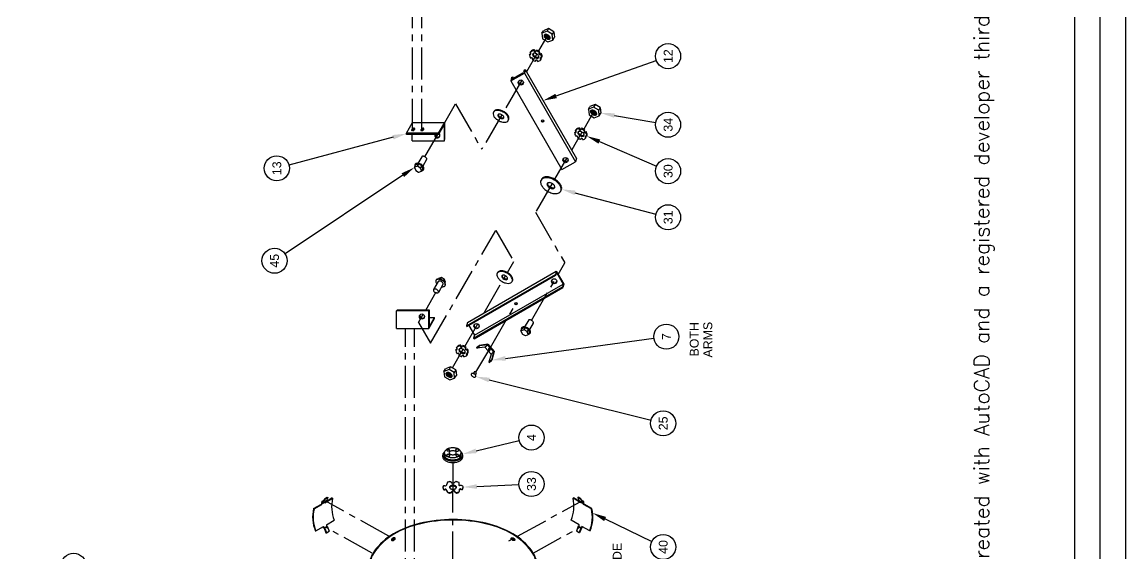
# Model space of a CAD drawing. Header units: millimetres. Extents: x 43 to 3711, y 1330 to 4598.
# Drawn here: x 3666.15 to 3709.24, y 1604.54 to 1625.31 of the extents above; entities that cross this region are included whole.
import ezdxf
from ezdxf.enums import TextEntityAlignment as Align

# ---------------------------------------------------------------- set-up
doc = ezdxf.new("R2010")
doc.units = ezdxf.units.MM
doc.linetypes.add('CENTER', pattern=[2, 1.25, -0.25, 0.25, -0.25])
for name, color, linetype in [('102', 3, 'Continuous'), ('103', 7, 'Continuous'), ('BORDER', 7, 'Continuous'), ('TEXT', 7, 'Continuous')]:
    doc.layers.add(name, color=color, linetype=linetype)
doc.styles.add('ROMANS', font='romans', dxfattribs={"width": 0.75, "height": 8})
doc.styles.get("Standard").update_dxf_attribs({"font": 'arial.ttf'})

# ---------------------------------------------------------------- blocks, each defined once
blk = doc.blocks.new('BLURB')
at = {"layer": 'BORDER', "style": 'ROMANS'}
blk.add_text('Drawing created with AutoCAD and a registered developer third party application', height=0.32377, dxfattribs=at).set_placement((11.232, 1.799))
blk = doc.blocks.new('A$C3A585D41')
at = {"color": 4}
blk.add_line((4.504, 4.175), (92.393, 4.175), dxfattribs=at)
at = {"color": 1}
blk.add_line((3.466, 3.175), (93.393, 3.175), dxfattribs=at)
blk.add_lwpolyline([(2.466, 63.4), (2.466, 2.175), (94.303, 2.175), (94.303, 63.4)], close=True)
at = {"layer": '102'}
for p, q in [((41.137, 33.816), (41.14, 33.794)), ((41.14, 33.794), (41.315, 33.491)), ((42.009, 33.883), (41.997, 33.862)), ((41.997, 33.862), (42.174, 33.556)), ((42.009, 33.883), (42.186, 33.577)), ((41.241, 33.47), (41.064, 33.402)), ((41.064, 33.402), (41.064, 33.38)), ((41.064, 33.38), (41.126, 33.272)), ((41.255, 33.453), (41.072, 33.381)), ((41.318, 33.345), (41.134, 33.273)), ((41.241, 33.47), (41.259, 33.501)), ((41.255, 33.453), (41.274, 33.485)), ((41.255, 33.453), (41.318, 33.345)), ((41.318, 33.345), (41.337, 33.377)), ((41.377, 33.383), (41.556, 33.074)), ((42.186, 33.577), (42.174, 33.556)), ((42.226, 33.503), (42.251, 33.546)), ((42.226, 33.503), (42.292, 33.393)), ((42.385, 33.433), (42.226, 33.503)), ((42.236, 33.448), (42.413, 33.142)), ((42.257, 33.513), (42.286, 33.562)), ((42.394, 33.453), (42.257, 33.513)), ((42.286, 33.562), (42.334, 33.479)), ((42.292, 33.393), (42.425, 33.163)), ((42.448, 33.325), (42.292, 33.393)), ((42.394, 33.453), (42.385, 33.433)), ((42.385, 33.433), (42.448, 33.325)), ((42.394, 33.453), (42.456, 33.345)), ((42.456, 33.345), (42.448, 33.325)), ((42.413, 33.142), (42.425, 33.163)), ((49.043, 30.639), (49.043, 29.379)), ((49.043, 30.639), (49.727, 30.639)), ((49.727, 29.379), (49.727, 30.639)), ((49.727, 30.639), (49.764, 30.617)), ((49.764, 29.357), (49.764, 30.617)), ((56.621, 29), (56.621, 30.26)), ((56.621, 30.26), (56.665, 30.26)), ((56.665, 29), (56.665, 30.26)), ((56.665, 30.26), (57.089, 30.015)), ((55.211, 29.886), (55.153, 29.783)), ((55.153, 29.775), (55.187, 29.674)), ((55.33, 29.948), (55.214, 29.89)), ((55.306, 29.71), (55.375, 29.817)), ((55.338, 29.948), (55.424, 29.9)), ((55.376, 29.825), (55.343, 29.942)), ((55.377, 29.821), (55.466, 29.771)), ((55.397, 29.662), (55.461, 29.764)), ((55.464, 29.778), (55.433, 29.889)), ((55.748, 29.66), (55.493, 29.807)), ((56.367, 30.037), (56.367, 28.777)), ((56.367, 30.037), (56.621, 30.037)), ((57.089, 30.015), (57.089, 28.755)), ((49.043, 29.379), (49.43, 29.156)), ((49.043, 29.379), (49.727, 29.379)), ((49.124, 29.357), (49.473, 29.156)), ((49.124, 29.357), (49.764, 29.357)), ((49.473, 29.357), (49.473, 29.156)), ((49.727, 29.379), (49.764, 29.357)), ((55.192, 29.667), (55.275, 29.62)), ((55.199, 29.668), (55.302, 29.706)), ((55.29, 29.619), (55.388, 29.655)), ((55.305, 29.707), (55.393, 29.657)), ((55.638, 29.469), (55.388, 29.613)), ((49.43, 29.156), (49.473, 29.156)), ((50.765, 28.831), (50.453, 29.011)), ((50.875, 29.022), (50.564, 29.202)), ((50.957, 28.769), (51.029, 28.883)), ((50.962, 28.921), (51.029, 28.883)), ((50.976, 29.018), (50.994, 29.008)), ((51.029, 28.883), (50.994, 29.008)), ((56.621, 29), (56.665, 29)), ((56.621, 29), (57.008, 28.777)), ((56.665, 29), (57.089, 28.755)), ((44.035, 28.839), (44.102, 28.839)), ((44.102, 28.779), (44.192, 28.779)), ((47.152, 28.767), (47.035, 28.566)), ((47.035, 28.566), (47.104, 28.375)), ((47.368, 28.795), (47.152, 28.767)), ((47.329, 28.394), (47.447, 28.593)), ((47.447, 28.593), (47.368, 28.795)), ((47.368, 28.795), (47.469, 28.735)), ((47.43, 28.334), (47.549, 28.533)), ((47.549, 28.533), (47.447, 28.593)), ((47.549, 28.536), (47.469, 28.735)), ((50.817, 28.745), (50.846, 28.729)), ((50.846, 28.729), (50.951, 28.767)), ((50.894, 28.805), (50.957, 28.769)), ((56.367, 28.777), (57.008, 28.777)), ((56.367, 28.777), (56.448, 28.755)), ((56.448, 28.755), (57.089, 28.755)), ((44.035, 28.059), (44.102, 28.059)), ((44.102, 28.12), (44.192, 28.12)), ((47.104, 28.375), (47.329, 28.394)), ((47.104, 28.375), (47.214, 28.309)), ((47.43, 28.334), (47.214, 28.309)), ((47.43, 28.334), (47.329, 28.394)), ((48.209, 28.328), (48.241, 28.313)), ((48.283, 28.302), (48.315, 28.288)), ((48.35, 28.074), (48.381, 28.06)), ((48.36, 28.152), (48.392, 28.137)), ((47.304, 27.54), (47.239, 27.578)), ((47.352, 27.606), (47.281, 27.648)), ((48.005, 27.892), (48.037, 27.878)), ((48.075, 27.859), (48.107, 27.845)), ((48.223, 27.894), (48.255, 27.88)), ((48.279, 27.945), (48.311, 27.93)), ((48.671, 27.634), (48.643, 27.618)), ((48.643, 27.618), (50.645, 24.151)), ((48.671, 27.634), (50.673, 24.167)), ((48.778, 27.605), (48.671, 27.634)), ((49.161, 27.827), (48.778, 27.605)), ((48.778, 27.605), (50.779, 24.138)), ((49.151, 27.911), (49.122, 27.894)), ((49.122, 27.894), (51.124, 24.428)), ((49.151, 27.911), (51.152, 24.444)), ((49.283, 27.875), (49.151, 27.911)), ((49.283, 27.875), (51.284, 24.408)), ((48.319, 27.191), (48.046, 26.955)), ((48.295, 27.527), (48.278, 27.513)), ((48.278, 27.513), (48.367, 27.411)), ((48.319, 27.191), (48.278, 27.513)), ((48.295, 27.527), (48.383, 27.425)), ((48.319, 27.191), (48.407, 27.089)), ((48.383, 27.425), (48.367, 27.411)), ((48.407, 27.089), (48.367, 27.411)), ((48.426, 27.08), (48.383, 27.425)), ((47.733, 27.042), (47.717, 27.028)), ((47.717, 27.028), (47.805, 26.926)), ((47.733, 27.042), (47.822, 26.94)), ((48.046, 26.955), (47.733, 27.042)), ((47.822, 26.94), (47.805, 26.926)), ((48.14, 26.833), (47.805, 26.926)), ((48.134, 26.853), (47.822, 26.94)), ((48.046, 26.955), (48.134, 26.853)), ((48.407, 27.089), (48.134, 26.853)), ((48.426, 27.08), (48.14, 26.833)), ((58.713, 26.188), (55.246, 24.186)), ((58.713, 26.188), (59.02, 25.655)), ((58.845, 26.152), (58.713, 26.188)), ((58.87, 26.108), (58.738, 26.144)), ((58.787, 26.13), (59.044, 25.686)), ((58.87, 26.108), (58.818, 26.078)), ((58.845, 26.152), (58.87, 26.108)), ((48.766, 25.615), (48.8, 25.513)), ((48.824, 25.726), (48.767, 25.622)), ((48.805, 25.507), (48.888, 25.46)), ((48.812, 25.508), (48.915, 25.546)), ((48.944, 25.787), (48.828, 25.729)), ((48.903, 25.459), (49.001, 25.494)), ((48.918, 25.547), (49.007, 25.496)), ((48.92, 25.549), (48.988, 25.657)), ((48.952, 25.788), (49.037, 25.739)), ((48.989, 25.664), (48.956, 25.782)), ((48.99, 25.66), (49.079, 25.61)), ((49.251, 25.308), (49.001, 25.453)), ((49.01, 25.502), (49.075, 25.603)), ((49.077, 25.618), (49.046, 25.728)), ((49.361, 25.499), (49.107, 25.646)), ((59.02, 25.655), (55.553, 23.654)), ((59.152, 25.62), (55.686, 23.618)), ((59.152, 25.62), (59.02, 25.655)), ((59.127, 25.664), (59.044, 25.686)), ((59.127, 25.664), (59.152, 25.62)), ((59.743, 25.451), (59.775, 25.437)), ((59.818, 25.425), (59.849, 25.411)), ((59.539, 25.016), (59.571, 25.001)), ((59.757, 25.018), (59.789, 25.003)), ((59.813, 25.068), (59.845, 25.054)), ((59.884, 25.197), (59.916, 25.183)), ((59.894, 25.275), (59.926, 25.261)), ((59.609, 24.983), (59.641, 24.968)), ((60.356, 24.941), (60.239, 24.74)), ((60.239, 24.74), (60.307, 24.549)), ((60.307, 24.549), (60.533, 24.568)), ((60.572, 24.969), (60.356, 24.941)), ((60.533, 24.568), (60.651, 24.767)), ((60.634, 24.508), (60.533, 24.568)), ((60.572, 24.969), (60.673, 24.909)), ((60.651, 24.767), (60.572, 24.969)), ((60.634, 24.508), (60.753, 24.707)), ((60.753, 24.707), (60.651, 24.767)), ((60.753, 24.709), (60.673, 24.909)), ((50.673, 24.167), (50.645, 24.151)), ((50.777, 24.115), (50.645, 24.151)), ((50.779, 24.138), (50.673, 24.167)), ((51.284, 24.408), (50.777, 24.115)), ((51.231, 24.399), (50.779, 24.138)), ((51.152, 24.444), (51.124, 24.428)), ((51.231, 24.399), (51.124, 24.428)), ((51.284, 24.408), (51.152, 24.444)), ((55.246, 24.186), (55.553, 23.654)), ((60.307, 24.549), (60.417, 24.483)), ((60.634, 24.507), (60.417, 24.483)), ((41.377, 23.515), (41.556, 23.824)), ((42.236, 23.45), (42.413, 23.756)), ((42.292, 23.505), (42.425, 23.736)), ((42.413, 23.756), (42.425, 23.736)), ((41.064, 23.518), (41.126, 23.626)), ((41.064, 23.497), (41.064, 23.518)), ((41.241, 23.428), (41.064, 23.497)), ((41.255, 23.446), (41.072, 23.517)), ((41.318, 23.554), (41.134, 23.625)), ((41.14, 23.104), (41.315, 23.407)), ((41.241, 23.428), (41.259, 23.397)), ((41.255, 23.446), (41.318, 23.554)), ((41.255, 23.446), (41.274, 23.413)), ((41.318, 23.554), (41.337, 23.521)), ((41.997, 23.036), (42.174, 23.342)), ((42.009, 23.016), (42.186, 23.322)), ((42.186, 23.322), (42.174, 23.342)), ((42.226, 23.396), (42.292, 23.505)), ((42.385, 23.466), (42.226, 23.396)), ((42.226, 23.396), (42.251, 23.353)), ((42.394, 23.446), (42.257, 23.386)), ((42.257, 23.386), (42.286, 23.336)), ((42.286, 23.336), (42.334, 23.419)), ((42.448, 23.574), (42.292, 23.505)), ((42.385, 23.466), (42.448, 23.574)), ((42.394, 23.446), (42.385, 23.466)), ((42.394, 23.446), (42.456, 23.554)), ((42.456, 23.554), (42.448, 23.574)), ((55.686, 23.618), (55.553, 23.654)), ((56.69, 23.688), (56.722, 23.674)), ((56.76, 23.305), (56.792, 23.291)), ((56.765, 23.663), (56.796, 23.648)), ((56.831, 23.435), (56.863, 23.42)), ((56.841, 23.512), (56.873, 23.498)), ((41.137, 23.083), (41.14, 23.104)), ((42.009, 23.016), (41.997, 23.036)), ((56.486, 23.253), (56.518, 23.239)), ((56.556, 23.22), (56.588, 23.206)), ((56.704, 23.255), (56.736, 23.241)), ((57.393, 23.127), (57.276, 22.927)), ((57.276, 22.927), (57.345, 22.735)), ((57.609, 23.155), (57.393, 23.127)), ((57.57, 22.754), (57.688, 22.953)), ((57.609, 23.155), (57.71, 23.095)), ((57.688, 22.953), (57.609, 23.155)), ((57.671, 22.694), (57.79, 22.893)), ((57.79, 22.893), (57.688, 22.953)), ((57.79, 22.896), (57.71, 23.095)), ((57.345, 22.735), (57.57, 22.754)), ((57.345, 22.735), (57.455, 22.67)), ((57.671, 22.694), (57.455, 22.67)), ((57.671, 22.694), (57.57, 22.754))]:
    blk.add_line(p, q, dxfattribs=at)
for points in [[(37.784, 28.433, 0.058752), (37.94, 27.112, 0.072341), (38.341, 26.106, 0.106617), (39.021, 25.356, 0.156851), (39.684, 25.142, 0.156851), (40.348, 25.356, 0.106617), (41.028, 26.106, 0.072341), (41.429, 27.112, 0.058752), (41.584, 28.433, 0.058752), (41.429, 29.755, 0.072341), (41.028, 30.76, 0.106617), (40.348, 31.511, 0.156851), (39.684, 31.724, 0.156851), (39.021, 31.511, 0.106617), (38.341, 30.76, 0.072341), (37.94, 29.755, 0.058752)], [(37.806, 28.433, 0.058752), (37.961, 27.117, 0.072341), (38.359, 26.117, 0.106617), (39.033, 25.373, 0.156851), (39.684, 25.164, 0.156851), (40.335, 25.373, 0.106617), (41.009, 26.117, 0.072341), (41.408, 27.117, 0.058752), (41.563, 28.433, 0.058752), (41.408, 29.75, 0.072341), (41.009, 30.75, 0.106617), (40.335, 31.493, 0.156851), (39.684, 31.703, 0.156851), (39.033, 31.493, 0.106617), (38.359, 30.75, 0.072341), (37.961, 29.75, 0.058752)], [(40.777, 30.745, 0.058752), (40.797, 30.719, 0.072341), (40.817, 30.703, 0.106617), (40.84, 30.695, 0.156851), (40.857, 30.699, 0.156851), (40.868, 30.711, 0.106617), (40.873, 30.735, 0.072341), (40.869, 30.761, 0.058752), (40.857, 30.791, 0.058752), (40.838, 30.816, 0.072341), (40.817, 30.833, 0.106617), (40.794, 30.84, 0.156851), (40.777, 30.836, 0.156851), (40.766, 30.824, 0.106617), (40.761, 30.8, 0.072341), (40.765, 30.774, 0.058752)], [(56.781, 29.974, 0.058752), (56.797, 29.953, 0.072341), (56.814, 29.94, 0.106617), (56.834, 29.933, 0.156851), (56.847, 29.936, 0.156851), (56.857, 29.947, 0.106617), (56.861, 29.967, 0.072341), (56.858, 29.988, 0.058752), (56.847, 30.013, 0.058752), (56.831, 30.034, 0.072341), (56.814, 30.048, 0.106617), (56.795, 30.054, 0.156851), (56.781, 30.051, 0.156851), (56.772, 30.04, 0.106617), (56.768, 30.021, 0.072341), (56.771, 29.999, 0.058752)], [(56.781, 29.614, 0.058752), (56.797, 29.593, 0.072341), (56.814, 29.58, 0.106617), (56.834, 29.573, 0.156851), (56.847, 29.576, 0.156851), (56.857, 29.587, 0.106617), (56.861, 29.607, 0.072341), (56.858, 29.628, 0.058752), (56.847, 29.653, 0.058752), (56.831, 29.674, 0.072341), (56.814, 29.688, 0.106617), (56.795, 29.694, 0.156851), (56.781, 29.691, 0.156851), (56.772, 29.68, 0.106617), (56.768, 29.661, 0.072341), (56.771, 29.639, 0.058752)], [(50.564, 29.075, 0.058752), (50.581, 29.116, 0.072341), (50.586, 29.152, 0.106617), (50.579, 29.185, 0.156851), (50.564, 29.202, 0.156851), (50.541, 29.207, 0.106617), (50.508, 29.197, 0.072341), (50.48, 29.174, 0.058752), (50.453, 29.139, 0.058752), (50.436, 29.098, 0.072341), (50.431, 29.062, 0.106617), (50.438, 29.029, 0.156851), (50.453, 29.011, 0.156851), (50.476, 29.006, 0.106617), (50.508, 29.017, 0.072341), (50.537, 29.039, 0.058752)], [(42.923, 28.441, 0.058752), (42.917, 28.496, 0.072341), (42.9, 28.538, 0.106617), (42.871, 28.569, 0.156851), (42.844, 28.578, 0.156851), (42.816, 28.569, 0.106617), (42.788, 28.538, 0.072341), (42.771, 28.496, 0.058752), (42.764, 28.441, 0.058752), (42.771, 28.386, 0.072341), (42.788, 28.344, 0.106617), (42.816, 28.312, 0.156851), (42.844, 28.303, 0.156851), (42.871, 28.312, 0.106617), (42.9, 28.344, 0.072341), (42.917, 28.386, 0.058752)], [(44.382, 28.449, 0.058752), (44.367, 28.581, 0.072341), (44.327, 28.682, 0.106617), (44.259, 28.757, 0.156851), (44.192, 28.779, 0.156851), (44.126, 28.757, 0.106617), (44.058, 28.682, 0.072341), (44.018, 28.581, 0.058752), (44.002, 28.449, 0.058752), (44.018, 28.317, 0.072341), (44.058, 28.216, 0.106617), (44.126, 28.141, 0.156851), (44.192, 28.12, 0.156851), (44.259, 28.141, 0.106617), (44.327, 28.216, 0.072341), (44.367, 28.317, 0.058752)], [(44.129, 28.624, 0.058752), (44.126, 28.651, 0.072341), (44.118, 28.671, 0.106617), (44.104, 28.685, 0.156851), (44.091, 28.69, 0.156851), (44.078, 28.685, 0.106617), (44.064, 28.671, 0.072341), (44.056, 28.651, 0.058752), (44.053, 28.624, 0.058752), (44.056, 28.598, 0.072341), (44.064, 28.578, 0.106617), (44.078, 28.563, 0.156851), (44.091, 28.559, 0.156851), (44.104, 28.563, 0.106617), (44.118, 28.578, 0.072341), (44.126, 28.598, 0.058752)], [(44.272, 28.449, 0.058752), (44.265, 28.504, 0.072341), (44.248, 28.546, 0.106617), (44.22, 28.578, 0.156851), (44.192, 28.587, 0.156851), (44.164, 28.578, 0.106617), (44.136, 28.546, 0.072341), (44.119, 28.504, 0.058752), (44.113, 28.449, 0.058752), (44.119, 28.394, 0.072341), (44.136, 28.352, 0.106617), (44.164, 28.321, 0.156851), (44.192, 28.312, 0.156851), (44.22, 28.321, 0.106617), (44.248, 28.352, 0.072341), (44.265, 28.394, 0.058752)], [(44.324, 28.624, 0.058752), (44.322, 28.646, 0.072341), (44.315, 28.662, 0.106617), (44.304, 28.675, 0.156851), (44.293, 28.678, 0.156851), (44.282, 28.675, 0.106617), (44.271, 28.662, 0.072341), (44.265, 28.646, 0.058752), (44.262, 28.624, 0.058752), (44.265, 28.603, 0.072341), (44.271, 28.586, 0.106617), (44.282, 28.574, 0.156851), (44.293, 28.571, 0.156851), (44.304, 28.574, 0.106617), (44.315, 28.586, 0.072341), (44.322, 28.603, 0.058752)], [(47.164, 28.631, 0.058752), (47.142, 28.581, 0.072341), (47.135, 28.537, 0.106617), (47.144, 28.497, 0.156851), (47.163, 28.475, 0.156851), (47.19, 28.469, 0.106617), (47.23, 28.482, 0.072341), (47.265, 28.509, 0.058752), (47.298, 28.552, 0.058752), (47.32, 28.602, 0.072341), (47.327, 28.646, 0.106617), (47.319, 28.686, 0.156851), (47.3, 28.708, 0.156851), (47.272, 28.714, 0.106617), (47.232, 28.702, 0.072341), (47.197, 28.675, 0.058752)], [(44.122, 28.274, 0.058752), (44.119, 28.296, 0.072341), (44.113, 28.312, 0.106617), (44.102, 28.324, 0.156851), (44.091, 28.328, 0.156851), (44.08, 28.324, 0.106617), (44.069, 28.312, 0.072341), (44.062, 28.296, 0.058752), (44.06, 28.274, 0.058752), (44.062, 28.252, 0.072341), (44.069, 28.236, 0.106617), (44.08, 28.224, 0.156851), (44.091, 28.22, 0.156851), (44.102, 28.224, 0.106617), (44.113, 28.236, 0.072341), (44.119, 28.252, 0.058752)], [(44.331, 28.274, 0.058752), (44.328, 28.3, 0.072341), (44.32, 28.32, 0.106617), (44.306, 28.335, 0.156851), (44.293, 28.339, 0.156851), (44.28, 28.335, 0.106617), (44.267, 28.32, 0.072341), (44.259, 28.3, 0.058752), (44.256, 28.274, 0.058752), (44.259, 28.248, 0.072341), (44.267, 28.228, 0.106617), (44.28, 28.213, 0.156851), (44.293, 28.209, 0.156851), (44.306, 28.213, 0.106617), (44.32, 28.228, 0.072341), (44.328, 28.248, 0.058752)], [(48.096, 28.125, 0.058752), (48.074, 28.075, 0.072341), (48.067, 28.031, 0.106617), (48.075, 27.99, 0.156851), (48.094, 27.969, 0.156851), (48.122, 27.963, 0.106617), (48.162, 27.975, 0.072341), (48.197, 28.002, 0.058752), (48.23, 28.046, 0.058752), (48.252, 28.095, 0.072341), (48.259, 28.139, 0.106617), (48.25, 28.18, 0.156851), (48.231, 28.201, 0.156851), (48.204, 28.208, 0.106617), (48.164, 28.195, 0.072341), (48.129, 28.168, 0.058752)], [(47.266, 27.611, 0.058752), (47.283, 27.649, 0.072341), (47.287, 27.682, 0.106617), (47.281, 27.713, 0.156851), (47.266, 27.729, 0.156851), (47.245, 27.733, 0.106617), (47.215, 27.724, 0.072341), (47.189, 27.703, 0.058752), (47.164, 27.67, 0.058752), (47.148, 27.632, 0.072341), (47.143, 27.599, 0.106617), (47.15, 27.568, 0.156851), (47.164, 27.552, 0.156851), (47.186, 27.548, 0.106617), (47.215, 27.557, 0.072341), (47.242, 27.578, 0.058752)], [(48.259, 27.05, 0.142069), (48.25, 27.056, 0.107165), (48.237, 27.057, 0.078831), (48.223, 27.053, 0.066245), (48.208, 27.043, 0.066245), (48.197, 27.03, 0.078831), (48.19, 27.017, 0.107165), (48.189, 27.003, 0.142069), (48.194, 26.994, 0.142069), (48.203, 26.988, 0.107165), (48.216, 26.987, 0.078831), (48.23, 26.991, 0.066245), (48.245, 27.001, 0.066245), (48.257, 27.014, 0.078831), (48.263, 27.027, 0.107165), (48.264, 27.041, 0.142069)], [(50.872, 26.517, 0.058752), (50.82, 26.394, 0.072341), (50.806, 26.286, 0.106617), (50.828, 26.187, 0.156851), (50.876, 26.135, 0.156851), (50.944, 26.121, 0.106617), (51.041, 26.153, 0.072341), (51.126, 26.222, 0.058752), (51.204, 26.33, 0.058752), (51.256, 26.453, 0.072341), (51.27, 26.561, 0.106617), (51.248, 26.66, 0.156851), (51.2, 26.712, 0.156851), (51.132, 26.726, 0.106617), (51.035, 26.693, 0.072341), (50.95, 26.625, 0.058752)], [(57.162, 26.666, 0.058752), (57.11, 26.542, 0.072341), (57.096, 26.434, 0.106617), (57.118, 26.335, 0.156851), (57.166, 26.284, 0.156851), (57.235, 26.27, 0.106617), (57.331, 26.302, 0.072341), (57.416, 26.37, 0.058752), (57.495, 26.478, 0.058752), (57.546, 26.602, 0.072341), (57.56, 26.709, 0.106617), (57.538, 26.809, 0.156851), (57.49, 26.86, 0.156851), (57.422, 26.874, 0.106617), (57.325, 26.842, 0.072341), (57.241, 26.774, 0.058752)], [(50.975, 26.459, 0.058752), (50.955, 26.412, 0.072341), (50.95, 26.371, 0.106617), (50.958, 26.333, 0.156851), (50.976, 26.314, 0.156851), (51.002, 26.309, 0.106617), (51.039, 26.321, 0.072341), (51.071, 26.347, 0.058752), (51.101, 26.388, 0.058752), (51.121, 26.435, 0.072341), (51.126, 26.476, 0.106617), (51.118, 26.513, 0.156851), (51.1, 26.533, 0.156851), (51.074, 26.538, 0.106617), (51.037, 26.526, 0.072341), (51.005, 26.5, 0.058752)], [(57.265, 26.608, 0.058752), (57.245, 26.561, 0.072341), (57.24, 26.52, 0.106617), (57.248, 26.482, 0.156851), (57.267, 26.462, 0.156851), (57.293, 26.457, 0.106617), (57.329, 26.469, 0.072341), (57.361, 26.495, 0.058752), (57.391, 26.536, 0.058752), (57.411, 26.583, 0.072341), (57.416, 26.624, 0.106617), (57.408, 26.662, 0.156851), (57.39, 26.681, 0.156851), (57.364, 26.687, 0.106617), (57.327, 26.675, 0.072341), (57.295, 26.649, 0.058752)], [(40.777, 26.122, -0.058752), (40.797, 26.148, -0.072341), (40.817, 26.164, -0.106617), (40.84, 26.171, -0.156851), (40.857, 26.168, -0.156851), (40.868, 26.155, -0.106617), (40.873, 26.132, -0.072341), (40.869, 26.106, -0.058752), (40.857, 26.076, -0.058752), (40.838, 26.05, -0.072341), (40.817, 26.034, -0.106617), (40.794, 26.027, -0.156851), (40.777, 26.03, -0.156851), (40.766, 26.043, -0.106617), (40.761, 26.067, -0.072341), (40.765, 26.093, -0.058752)], [(54.401, 24.746, 0.058752), (54.33, 24.583, 0.072341), (54.309, 24.439, 0.106617), (54.338, 24.307, 0.156851), (54.401, 24.237, 0.156851), (54.492, 24.218, 0.106617), (54.621, 24.259, 0.072341), (54.735, 24.349, 0.058752), (54.842, 24.492, 0.058752), (54.912, 24.656, 0.072341), (54.933, 24.799, 0.106617), (54.904, 24.932, 0.156851), (54.842, 25.001, 0.156851), (54.75, 25.021, 0.106617), (54.621, 24.979, 0.072341), (54.507, 24.889, 0.058752)], [(59.63, 25.248, 0.058752), (59.608, 25.198, 0.072341), (59.601, 25.154, 0.106617), (59.61, 25.114, 0.156851), (59.629, 25.092, 0.156851), (59.656, 25.086, 0.106617), (59.696, 25.098, 0.072341), (59.731, 25.126, 0.058752), (59.764, 25.169, 0.058752), (59.786, 25.219, 0.072341), (59.793, 25.263, 0.106617), (59.785, 25.303, 0.156851), (59.766, 25.325, 0.156851), (59.738, 25.331, 0.106617), (59.698, 25.319, 0.072341), (59.663, 25.291, 0.058752)], [(54.537, 24.668, 0.058752), (54.511, 24.605, 0.072341), (54.503, 24.551, 0.106617), (54.513, 24.5, 0.156851), (54.537, 24.474, 0.156851), (54.572, 24.467, 0.106617), (54.621, 24.482, 0.072341), (54.664, 24.516, 0.058752), (54.705, 24.571, 0.058752), (54.732, 24.633, 0.072341), (54.74, 24.688, 0.106617), (54.729, 24.738, 0.156851), (54.705, 24.764, 0.156851), (54.67, 24.772, 0.106617), (54.621, 24.756, 0.072341), (54.578, 24.722, 0.058752)], [(60.368, 24.805, 0.058752), (60.346, 24.755, 0.072341), (60.339, 24.711, 0.106617), (60.347, 24.671, 0.156851), (60.366, 24.649, 0.156851), (60.394, 24.643, 0.106617), (60.434, 24.655, 0.072341), (60.469, 24.682, 0.058752), (60.502, 24.726, 0.058752), (60.524, 24.776, 0.072341), (60.531, 24.82, 0.106617), (60.522, 24.86, 0.156851), (60.503, 24.882, 0.156851), (60.476, 24.888, 0.106617), (60.436, 24.876, 0.072341), (60.401, 24.848, 0.058752)], [(56.577, 23.485, 0.058752), (56.555, 23.436, 0.072341), (56.548, 23.392, 0.106617), (56.557, 23.351, 0.156851), (56.576, 23.33, 0.156851), (56.603, 23.323, 0.106617), (56.643, 23.336, 0.072341), (56.678, 23.363, 0.058752), (56.711, 23.406, 0.058752), (56.733, 23.456, 0.072341), (56.74, 23.5, 0.106617), (56.732, 23.541, 0.156851), (56.713, 23.562, 0.156851), (56.685, 23.568, 0.106617), (56.645, 23.556, 0.072341), (56.61, 23.529, 0.058752)], [(57.405, 22.992, 0.058752), (57.383, 22.942, 0.072341), (57.376, 22.898, 0.106617), (57.385, 22.857, 0.156851), (57.403, 22.836, 0.156851), (57.431, 22.83, 0.106617), (57.471, 22.842, 0.072341), (57.506, 22.869, 0.058752), (57.539, 22.912, 0.058752), (57.561, 22.962, 0.072341), (57.568, 23.006, 0.106617), (57.56, 23.047, 0.156851), (57.541, 23.068, 0.156851), (57.513, 23.074, 0.106617), (57.473, 23.062, 0.072341), (57.438, 23.035, 0.058752)]]:
    blk.add_lwpolyline(points, format="xyb", close=True, dxfattribs=at)
for points in [[(40.783, 30.839, 0.005316), (40.783, 30.838, 0.072341), (40.786, 30.812, 0.058752), (40.799, 30.782, 0.058752)], [(40.799, 30.782, 0.058752), (40.818, 30.756, 0.072341), (40.839, 30.74, 0.106617), (40.862, 30.733, 0.10425), (40.873, 30.734, 0.156851)], [(55.206, 29.656, 0.071203), (55.217, 29.618, 0.156851), (55.245, 29.587, 0.156851), (55.286, 29.579, 0.106617), (55.343, 29.597, 0.072341), (55.394, 29.638, 0.058752), (55.44, 29.702, 0.058752), (55.471, 29.775, 0.072341), (55.48, 29.839, 0.106617), (55.467, 29.898, 0.156851), (55.439, 29.928, 0.156851), (55.398, 29.936, 0.043629), (55.373, 29.932, 0.072341)], [(55.262, 29.58, 0.147882), (55.301, 29.573, 0.106617), (55.358, 29.592, 0.072341), (55.408, 29.632, 0.058752), (55.455, 29.696, 0.058752), (55.486, 29.769, 0.072341), (55.495, 29.833, 0.106617), (55.481, 29.892, 0.156851), (55.453, 29.922, 0.066854), (55.436, 29.929, 0.043629)], [(56.811, 29.942, 0.062211), (56.814, 29.947, 0.106617), (56.818, 29.967, 0.072341), (56.815, 29.988, 0.058752), (56.804, 30.013, 0.058752), (56.788, 30.034, 0.057958), (56.775, 30.045, 0.106617)], [(55.638, 29.469, 0.156851), (55.66, 29.464, 0.106617), (55.693, 29.474, 0.072341), (55.721, 29.497, 0.058752), (55.748, 29.533, 0.058752)], [(55.748, 29.533, 0.058752), (55.766, 29.574, 0.072341), (55.771, 29.609, 0.106617), (55.764, 29.643, 0.156851), (55.748, 29.66, 0.156851)], [(56.811, 29.582, 0.062211), (56.814, 29.587, 0.106617), (56.818, 29.607, 0.072341), (56.815, 29.628, 0.058752), (56.804, 29.653, 0.058752), (56.788, 29.674, 0.057958), (56.775, 29.685, 0.106617)], [(50.678, 28.882, 0.041159), (50.675, 28.843, 0.106617), (50.688, 28.781, 0.156851), (50.718, 28.749, 0.156851), (50.76, 28.74, 0.106617), (50.82, 28.759, 0.072341), (50.873, 28.801, 0.058752), (50.923, 28.868, 0.058752)], [(50.678, 28.882, 0.041159), (50.675, 28.843, 0.106617), (50.688, 28.781, 0.156851), (50.718, 28.749, 0.156851), (50.76, 28.74, 0.106617), (50.82, 28.759, 0.072341), (50.873, 28.801, 0.058752), (50.923, 28.868, 0.058752)], [(50.678, 28.882, 0.041159), (50.675, 28.843, 0.106617), (50.688, 28.781, 0.156851), (50.718, 28.749, 0.156851), (50.76, 28.74, 0.106617), (50.82, 28.759, 0.072341), (50.873, 28.801, 0.058752), (50.923, 28.868, 0.058752)], [(50.765, 28.831, 0.156851), (50.788, 28.826, 0.106617), (50.82, 28.837, 0.072341), (50.849, 28.859, 0.058752), (50.875, 28.895, 0.058752)], [(50.923, 28.868, 0.058752), (50.956, 28.944, 0.072341), (50.965, 29.011, 0.106617), (50.952, 29.072, 0.156851), (50.923, 29.105, 0.156851), (50.88, 29.114, 0.106617), (50.82, 29.094, 0.041159), (50.789, 29.072, 0.058752)], [(50.875, 28.895, 0.058752), (50.893, 28.936, 0.072341), (50.898, 28.972, 0.106617), (50.891, 29.005, 0.156851), (50.875, 29.022, 0.156851)], [(50.935, 28.861, 0.058752), (50.967, 28.937, 0.072341), (50.977, 29.004, 0.106617), (50.964, 29.066, 0.156851), (50.935, 29.098, 0.023814), (50.929, 29.101, 0.106617)], [(42.633, 28.64, 0.023793), (42.621, 28.599, 0.013901), (42.613, 28.562, 0.058752)], [(42.65, 28.64, 0.023793), (42.638, 28.599, 0.013901), (42.63, 28.562, 0.058752)], [(42.844, 28.834, 0.026886), (42.83, 28.835, 0.145397), (42.755, 28.813, 0.106617)], [(42.862, 28.834, 0.026886), (42.847, 28.835, 0.145397), (42.773, 28.813, 0.106617)], [(42.889, 28.441, 0.058752), (42.883, 28.496, 0.072341), (42.866, 28.538, 0.106617), (42.837, 28.569, 0.064129), (42.827, 28.575, 0.156851)], [(42.827, 28.306, 0.064129), (42.837, 28.312, 0.106617), (42.866, 28.344, 0.072341), (42.883, 28.386, 0.058752), (42.889, 28.441, 0.058752)], [(43.062, 28.569, 0.01132), (43.056, 28.599, 0.033747), (43.038, 28.657, 0.106617)], [(44.035, 28.839, 0.156851), (43.956, 28.814, 0.106617), (43.876, 28.725, 0.072341), (43.828, 28.606, 0.058752), (43.81, 28.449, 0.058752), (43.828, 28.293, 0.072341), (43.876, 28.173, 0.106617), (43.956, 28.084, 0.156851), (44.035, 28.059, 0.156851)], [(44.226, 28.773, 0.053906), (44.181, 28.814, 0.156851), (44.102, 28.839, 0.156851), (44.023, 28.814, 0.106617), (43.943, 28.725, 0.072341), (43.895, 28.606, 0.058752), (43.877, 28.449, 0.058752), (43.895, 28.293, 0.072341), (43.943, 28.173, 0.106617), (44.023, 28.084, 0.156851), (44.102, 28.059, 0.156851), (44.181, 28.084, 0.053906), (44.226, 28.125, 0.072341)], [(44.102, 28.779, 0.156851), (44.036, 28.757, 0.106617), (43.968, 28.682, 0.072341), (43.928, 28.581, 0.058752), (43.912, 28.449, 0.058752), (43.928, 28.317, 0.072341), (43.968, 28.216, 0.106617), (44.036, 28.141, 0.156851), (44.102, 28.12, 0.156851)], [(47.188, 28.623, 0.058752), (47.166, 28.573, 0.072341), (47.159, 28.529, 0.106617), (47.168, 28.489, 0.138975), (47.184, 28.469, 0.156851)], [(47.21, 28.609, 0.058752), (47.188, 28.559, 0.072341), (47.181, 28.515, 0.106617), (47.189, 28.475, 0.031443), (47.192, 28.469, 0.156851)], [(47.302, 28.706, 0.034944), (47.296, 28.706, 0.106617), (47.256, 28.694, 0.072341), (47.221, 28.666, 0.058752), (47.188, 28.623, 0.058752)], [(47.234, 28.601, 0.058752), (47.212, 28.551, 0.072341), (47.205, 28.507, 0.087771), (47.211, 28.473, 0.156851)], [(47.316, 28.692, 0.102272), (47.278, 28.679, 0.072341), (47.243, 28.652, 0.058752), (47.21, 28.609, 0.058752)], [(47.256, 28.588, 0.058752), (47.234, 28.538, 0.072341), (47.227, 28.494, 0.035251), (47.228, 28.48, 0.156851)], [(47.321, 28.68, 0.053376), (47.302, 28.671, 0.072341), (47.267, 28.644, 0.058752), (47.234, 28.601, 0.058752)], [(47.278, 28.574, 0.058752), (47.256, 28.524, 0.048478), (47.25, 28.495, 0.106617)], [(47.326, 28.66, 0.00561), (47.324, 28.659, 0.072341), (47.289, 28.631, 0.058752), (47.256, 28.588, 0.058752)], [(47.326, 28.631, 0.033527), (47.311, 28.617, 0.058752), (47.278, 28.574, 0.058752)], [(47.302, 28.566, 0.038059), (47.286, 28.534, 0.072341)], [(47.314, 28.584, 0.023227), (47.302, 28.566, 0.058752)], [(50.724, 28.746, 0.023814), (50.729, 28.742, 0.156851), (50.772, 28.733, 0.106617), (50.832, 28.753, 0.072341), (50.885, 28.794, 0.058752), (50.935, 28.861, 0.058752)], [(42.617, 28.299, 0.006248), (42.621, 28.283, 0.039069), (42.643, 28.216, 0.106617)], [(42.634, 28.299, 0.006248), (42.638, 28.283, 0.039069), (42.66, 28.216, 0.106617)], [(42.758, 28.067, 0.138987), (42.83, 28.047, 0.015792), (42.838, 28.047, 0.106617)], [(42.775, 28.067, 0.138987), (42.847, 28.047, 0.061053), (42.88, 28.051, 0.106617)], [(43.035, 28.217, 0.038273), (43.056, 28.283, 0.012949), (43.063, 28.317, 0.058752)], [(47.942, 28.021, 0.08466), (47.959, 27.952, 0.118539), (48.005, 27.892, 0.156851)], [(48.005, 28.218, 0.083296), (47.953, 28.115, 0.016383), (47.949, 28.098, 0.106617)], [(48.209, 28.328, 0.043791), (48.181, 28.328, 0.106617), (48.096, 28.301, 0.044174), (48.057, 28.274, 0.034278)], [(48.128, 28.11, 0.058752), (48.106, 28.06, 0.072341), (48.099, 28.017, 0.106617), (48.107, 27.976, 0.087286), (48.116, 27.963, 0.156851)], [(48.241, 28.193, 0.032429), (48.235, 28.193, 0.106617), (48.196, 28.181, 0.072341), (48.161, 28.154, 0.058752), (48.128, 28.11, 0.058752)], [(48.279, 27.945, 0.044971), (48.315, 27.995, 0.058752), (48.348, 28.069, 0.004823), (48.35, 28.074, 0.106617)], [(48.36, 28.152, 0.098931), (48.342, 28.233, 0.14461), (48.283, 28.302, 0.156851)], [(48.311, 27.93, 0.044971), (48.347, 27.981, 0.058752), (48.38, 28.055, 0.004823), (48.381, 28.06, 0.106617)], [(48.392, 28.137, 0.098931), (48.374, 28.218, 0.14461), (48.315, 28.288, 0.156851)], [(47.349, 27.562, 0.058752), (47.355, 27.577, 0.072341), (47.357, 27.59, 0.106617), (47.354, 27.603, 0.156851), (47.349, 27.609, 0.010605), (47.348, 27.61, 0.106617)], [(48.075, 27.859, 0.070853), (48.12, 27.857, 0.106617), (48.205, 27.883, 0.01954), (48.223, 27.894, 0.058752)], [(48.107, 27.845, 0.070853), (48.152, 27.842, 0.106617), (48.237, 27.869, 0.01954), (48.255, 27.88, 0.058752)], [(47.304, 27.541, 0.079609), (47.307, 27.538, 0.156851), (47.316, 27.536, 0.106617), (47.328, 27.54, 0.072341), (47.339, 27.548, 0.058752), (47.349, 27.562, 0.058752)], [(48.259, 27.05, 0.01735), (48.257, 27.05, 0.078831), (48.243, 27.046, 0.066245), (48.228, 27.036, 0.066245), (48.217, 27.023, 0.078831), (48.211, 27.01, 0.107165), (48.21, 26.996, 0.141656), (48.214, 26.987, 0.142069)], [(57.179, 26.277, 0.032551), (57.192, 26.269, 0.156851), (57.26, 26.255, 0.106617), (57.357, 26.287, 0.072341), (57.442, 26.356, 0.058752), (57.52, 26.464, 0.058752), (57.572, 26.587, 0.072341), (57.586, 26.695, 0.106617), (57.564, 26.794, 0.156851), (57.516, 26.846, 0.032551), (57.503, 26.852, 0.106617)], [(50.889, 26.129, 0.032551), (50.902, 26.121, 0.156851), (50.97, 26.107, 0.106617), (51.067, 26.139, 0.072341), (51.151, 26.207, 0.058752), (51.23, 26.315, 0.058752), (51.282, 26.439, 0.072341), (51.296, 26.546, 0.106617), (51.274, 26.646, 0.156851), (51.226, 26.697, 0.032551), (51.213, 26.703, 0.106617)], [(51.001, 26.444, 0.058752), (50.981, 26.398, 0.072341), (50.976, 26.357, 0.106617), (50.984, 26.319, 0.068549), (50.991, 26.309, 0.156851)], [(51.111, 26.523, 0.068549), (51.099, 26.524, 0.106617), (51.063, 26.511, 0.072341), (51.031, 26.486, 0.058752), (51.001, 26.444, 0.058752)], [(57.291, 26.593, 0.058752), (57.271, 26.546, 0.072341), (57.266, 26.505, 0.106617), (57.274, 26.467, 0.068549), (57.281, 26.457, 0.156851)], [(57.401, 26.672, 0.068549), (57.39, 26.672, 0.106617), (57.353, 26.66, 0.072341), (57.321, 26.634, 0.058752), (57.291, 26.593, 0.058752)], [(40.783, 26.028, -0.005316), (40.783, 26.029, -0.072341), (40.786, 26.055, -0.058752), (40.799, 26.085, -0.058752)], [(40.799, 26.085, -0.058752), (40.818, 26.11, -0.072341), (40.839, 26.126, -0.106617), (40.862, 26.134, -0.10425), (40.873, 26.133, -0.156851)], [(48.819, 25.496, 0.071203), (48.831, 25.457, 0.156851), (48.859, 25.426, 0.156851), (48.899, 25.418, 0.106617), (48.957, 25.437, 0.072341), (49.007, 25.477, 0.058752), (49.054, 25.541, 0.058752), (49.084, 25.614, 0.072341), (49.093, 25.678, 0.106617), (49.08, 25.737, 0.156851), (49.052, 25.768, 0.156851), (49.011, 25.776, 0.043629), (48.987, 25.771, 0.072341)], [(48.875, 25.42, 0.147882), (48.914, 25.412, 0.106617), (48.971, 25.431, 0.072341), (49.022, 25.472, 0.058752), (49.068, 25.536, 0.058752), (49.099, 25.609, 0.072341), (49.108, 25.673, 0.106617), (49.095, 25.731, 0.156851), (49.067, 25.762, 0.066854), (49.05, 25.769, 0.043629)], [(49.361, 25.372, 0.058752), (49.379, 25.413, 0.072341), (49.384, 25.449, 0.106617), (49.377, 25.482, 0.156851), (49.361, 25.499, 0.156851)], [(59.743, 25.451, 0.043791), (59.715, 25.451, 0.106617), (59.63, 25.424, 0.044174), (59.591, 25.398, 0.034278)], [(59.894, 25.275, 0.098931), (59.876, 25.356, 0.14461), (59.818, 25.425, 0.156851)], [(49.251, 25.308, 0.156851), (49.274, 25.304, 0.106617), (49.306, 25.314, 0.072341), (49.335, 25.336, 0.058752), (49.361, 25.372, 0.058752)], [(54.418, 24.229, 0.032551), (54.435, 24.218, 0.156851), (54.526, 24.198, 0.106617), (54.655, 24.239, 0.072341), (54.769, 24.329, 0.058752), (54.876, 24.472, 0.058752), (54.946, 24.636, 0.072341), (54.967, 24.779, 0.106617), (54.939, 24.912, 0.156851), (54.876, 24.981, 0.032551), (54.858, 24.99, 0.106617)], [(59.476, 25.144, 0.08466), (59.494, 25.075, 0.118539), (59.539, 25.016, 0.156851)], [(59.539, 25.341, 0.083296), (59.487, 25.239, 0.016383), (59.483, 25.222, 0.106617)], [(59.609, 24.983, 0.070853), (59.654, 24.98, 0.106617), (59.74, 25.007, 0.01954), (59.757, 25.018, 0.058752)], [(59.662, 25.234, 0.058752), (59.64, 25.184, 0.072341), (59.633, 25.14, 0.106617), (59.641, 25.099, 0.087286), (59.65, 25.086, 0.156851)], [(59.641, 24.968, 0.070853), (59.686, 24.966, 0.106617), (59.771, 24.992, 0.01954), (59.789, 25.003, 0.058752)], [(59.776, 25.317, 0.032429), (59.77, 25.317, 0.106617), (59.73, 25.304, 0.072341), (59.695, 25.277, 0.058752), (59.662, 25.234, 0.058752)], [(59.813, 25.068, 0.044971), (59.85, 25.118, 0.058752), (59.882, 25.193, 0.004823), (59.884, 25.197, 0.106617)], [(59.845, 25.054, 0.044971), (59.881, 25.104, 0.058752), (59.914, 25.178, 0.004823), (59.916, 25.183, 0.106617)], [(59.926, 25.261, 0.098931), (59.908, 25.342, 0.14461), (59.849, 25.411, 0.156851)], [(54.572, 24.648, 0.058752), (54.545, 24.585, 0.072341), (54.537, 24.531, 0.106617), (54.548, 24.481, 0.068549), (54.556, 24.467, 0.156851)], [(54.72, 24.751, 0.068549), (54.704, 24.752, 0.106617), (54.655, 24.736, 0.072341), (54.612, 24.702, 0.058752), (54.572, 24.648, 0.058752)], [(60.392, 24.797, 0.058752), (60.37, 24.747, 0.072341), (60.363, 24.703, 0.106617), (60.372, 24.662, 0.138975), (60.388, 24.643, 0.156851)], [(60.414, 24.783, 0.058752), (60.392, 24.733, 0.072341), (60.385, 24.689, 0.106617), (60.393, 24.648, 0.031443), (60.396, 24.643, 0.156851)], [(60.506, 24.88, 0.034944), (60.5, 24.88, 0.106617), (60.46, 24.867, 0.072341), (60.425, 24.84, 0.058752), (60.392, 24.797, 0.058752)], [(60.438, 24.775, 0.058752), (60.416, 24.725, 0.072341), (60.409, 24.681, 0.087771), (60.415, 24.647, 0.156851)], [(60.52, 24.865, 0.102272), (60.482, 24.853, 0.072341), (60.447, 24.826, 0.058752), (60.414, 24.783, 0.058752)], [(60.46, 24.762, 0.058752), (60.438, 24.712, 0.072341), (60.431, 24.668, 0.035251), (60.432, 24.654, 0.156851)], [(60.525, 24.853, 0.053376), (60.506, 24.845, 0.072341), (60.471, 24.818, 0.058752), (60.438, 24.775, 0.058752)], [(60.482, 24.748, 0.058752), (60.46, 24.698, 0.048478), (60.454, 24.669, 0.106617)], [(60.53, 24.833, 0.00561), (60.528, 24.832, 0.072341), (60.493, 24.805, 0.058752), (60.46, 24.762, 0.058752)], [(60.53, 24.805, 0.033527), (60.515, 24.791, 0.058752), (60.482, 24.748, 0.058752)], [(60.506, 24.74, 0.038059), (60.49, 24.708, 0.072341)], [(60.518, 24.758, 0.023227), (60.506, 24.74, 0.058752)], [(56.423, 23.381, 0.08466), (56.441, 23.312, 0.118539), (56.486, 23.253, 0.156851)], [(56.486, 23.578, 0.083296), (56.434, 23.476, 0.016383), (56.43, 23.459, 0.106617)], [(56.69, 23.688, 0.043791), (56.662, 23.688, 0.106617), (56.577, 23.662, 0.044174), (56.538, 23.635, 0.034278)], [(56.609, 23.471, 0.058752), (56.587, 23.421, 0.072341), (56.58, 23.377, 0.106617), (56.588, 23.337, 0.087286), (56.597, 23.323, 0.156851)], [(56.723, 23.554, 0.032429), (56.717, 23.554, 0.106617), (56.677, 23.542, 0.072341), (56.642, 23.514, 0.058752), (56.609, 23.471, 0.058752)], [(56.76, 23.305, 0.044971), (56.797, 23.356, 0.058752), (56.829, 23.43, 0.004823), (56.831, 23.435, 0.106617)], [(56.841, 23.512, 0.098931), (56.823, 23.593, 0.14461), (56.765, 23.663, 0.156851)], [(56.792, 23.291, 0.044971), (56.828, 23.341, 0.058752), (56.861, 23.416, 0.004823), (56.863, 23.42, 0.106617)], [(56.873, 23.498, 0.098931), (56.855, 23.579, 0.14461), (56.796, 23.648, 0.156851)], [(56.556, 23.22, 0.070853), (56.601, 23.218, 0.106617), (56.687, 23.244, 0.01954), (56.704, 23.255, 0.058752)], [(56.588, 23.206, 0.070853), (56.633, 23.203, 0.106617), (56.718, 23.23, 0.01954), (56.736, 23.241, 0.058752)], [(57.429, 22.983, 0.058752), (57.407, 22.934, 0.072341), (57.4, 22.89, 0.106617), (57.409, 22.849, 0.138975), (57.425, 22.83, 0.156851)], [(57.451, 22.969, 0.058752), (57.429, 22.919, 0.072341), (57.422, 22.876, 0.106617), (57.43, 22.835, 0.031443), (57.433, 22.83, 0.156851)], [(57.543, 23.066, 0.034944), (57.537, 23.066, 0.106617), (57.497, 23.054, 0.072341), (57.462, 23.027, 0.058752), (57.429, 22.983, 0.058752)], [(57.475, 22.961, 0.058752), (57.453, 22.911, 0.072341), (57.446, 22.867, 0.087771), (57.452, 22.834, 0.156851)], [(57.557, 23.052, 0.102272), (57.519, 23.04, 0.072341), (57.484, 23.013, 0.058752), (57.451, 22.969, 0.058752)], [(57.497, 22.948, 0.058752), (57.475, 22.899, 0.072341), (57.468, 22.855, 0.035251), (57.469, 22.841, 0.156851)], [(57.562, 23.04, 0.053376), (57.543, 23.032, 0.072341), (57.508, 23.005, 0.058752), (57.475, 22.961, 0.058752)], [(57.519, 22.934, 0.058752), (57.497, 22.884, 0.048478), (57.491, 22.855, 0.106617)], [(57.567, 23.02, 0.00561), (57.565, 23.019, 0.072341), (57.53, 22.992, 0.058752), (57.497, 22.948, 0.058752)], [(57.567, 22.992, 0.033527), (57.552, 22.978, 0.058752), (57.519, 22.934, 0.058752)], [(57.543, 22.926, 0.038059), (57.527, 22.894, 0.072341)], [(57.555, 22.944, 0.023227), (57.543, 22.926, 0.058752)]]:
    blk.add_lwpolyline(points, format="xyb", dxfattribs=at)
for centre, radius in [((49.511, 29.652), 0.101), ((49.137, 27.522), 0.101), ((50.008, 25.981), 0.0468), ((58.648, 25.795), 0.101), ((57.148, 24.944), 0.0468), ((50.887, 24.492), 0.101), ((55.618, 24.046), 0.101)]:
    blk.add_circle(centre, radius, dxfattribs=at)
for centre, radius, start, end in [((41.683, 32.409), 1.509, 77.5373, 111.251), ((41.681, 32.419), 1.478, 77.6225, 111.4679), ((42.278, 27.099), 6.483, 98.63, 99.0449), ((42.266, 27.078), 6.483, 98.4379, 98.7995), ((42.328, 26.97), 6.483, 98.4379, 98.7995), ((42.096, 31.699), 1.478, 77.6225, 111.4679), ((41.309, 27.131), 6.483, 81.6502, 82.3359), ((41.321, 27.151), 6.483, 81.445, 82.3359), ((41.372, 27.023), 6.483, 82.1097, 82.3359), ((49.548, 29.631), 0.101, 72.3736, 227.6264), ((55.161, 29.778), 0.009, 151.0598, 198.7094), ((55.218, 29.882), 0.009, 116.5293, 151.0598), ((55.334, 29.94), 0.009, 15.6815, 116.5293), ((55.367, 29.822), 0.009, 327.511, 15.6815), ((55.415, 29.884), 0.018, 15.6815, 60.4753), ((55.446, 29.774), 0.018, 327.511, 15.6815), ((55.195, 29.677), 0.009, 198.7094, 290.0655), ((55.284, 29.636), 0.018, 240.4753, 290.0655), ((55.299, 29.715), 0.009, 290.0655, 327.511), ((55.381, 29.672), 0.018, 290.0655, 327.511), ((56.583, 29.05), 0.101, 67.7264, 315.9069), ((56.621, 29.029), 0.101, 89.5487, 227.6264), ((42.722, 28.578), 0.11, 188.6046, 237.6964), ((42.739, 28.578), 0.11, 188.6046, 237.6964), ((42.709, 28.589), 0.0921, 98.9385, 146.1237), ((42.727, 28.589), 0.0921, 98.9385, 146.1237), ((42.625, 28.425), 0.0717, 2.3036, 57.6964), ((42.642, 28.425), 0.0717, 2.3036, 57.6964), ((42.684, 28.749), 0.0701, 278.9385, 332.4914), ((42.701, 28.749), 0.0701, 278.9385, 332.4914), ((42.775, 28.783), 0.0354, 121.8884, 211.3257), ((42.703, 28.739), 0.049, 332.4914, 31.3257), ((42.792, 28.783), 0.0354, 121.8884, 211.3257), ((42.72, 28.739), 0.049, 332.4914, 31.3257), ((42.84, 28.772), 0.0659, 348.3487, 71.0159), ((42.97, 28.745), 0.0668, 168.3487, 267.5428), ((42.961, 28.529), 0.149, 58.9195, 87.5428), ((43.104, 28.442), 0.1, 121.9498, 232.8754), ((42.95, 28.578), 0.112, 333.2612, 355.4128), ((42.678, 28.303), 0.061, 113.8938, 201.8933), ((42.695, 28.303), 0.061, 113.8938, 201.8933), ((42.691, 28.243), 0.055, 193.7952, 279.0024), ((42.624, 28.425), 0.0723, 293.8938, 2.3036), ((42.708, 28.243), 0.055, 193.7952, 293.7031), ((42.641, 28.425), 0.0723, 293.8938, 2.3036), ((42.745, 28.157), 0.0386, 338.0982, 113.7031), ((42.728, 28.157), 0.0386, 338.0982, 77.1143), ((42.881, 28.096), 0.126, 158.0982, 193.1177), ((42.898, 28.096), 0.126, 158.0982, 193.1177), ((42.704, 28.159), 0.207, 328.44, 5.6039), ((42.942, 28.183), 0.0326, 43.5437, 185.6039), ((42.996, 28.234), 0.0421, 223.5437, 339.5967), ((43.014, 28.323), 0.0487, 2.1705, 52.8754), ((42.883, 28.306), 0.18, 3.4307, 6.0521), ((47.952, 28.059), 0.0395, 255.8476, 94.4483), ((48.037, 28.241), 0.0395, 215.518, 58.7996), ((48.245, 28.311), 0.0395, 154.6854, 347.0994), ((48.277, 28.296), 0.0395, 154.6854, 219.4605), ((48.35, 28.114), 0.0395, 75.1109, 269.7539), ((48.382, 28.099), 0.0395, 75.1109, 221.6708), ((48.043, 27.882), 0.0395, 324.4568, 165.2734), ((48.075, 27.868), 0.0395, 91.9642, 165.2734), ((48.243, 27.928), 0.0395, 24.16, 239.6117), ((48.275, 27.914), 0.0395, 91.9642, 239.6117), ((49.163, 27.515), 0.101, 82.5459, 247.4541), ((50.033, 25.974), 0.0468, 91.4299, 238.5701), ((58.697, 25.782), 0.101, 89.6278, 240.3722), ((48.774, 25.618), 0.009, 151.0598, 198.7094), ((48.809, 25.516), 0.009, 198.7094, 290.0655), ((48.832, 25.721), 0.009, 116.5293, 151.0598), ((48.897, 25.476), 0.018, 240.4753, 290.0655), ((48.912, 25.554), 0.009, 290.0655, 327.511), ((48.948, 25.779), 0.009, 15.6815, 116.5293), ((48.981, 25.662), 0.009, 327.511, 15.6815), ((48.995, 25.511), 0.018, 290.0655, 327.511), ((49.028, 25.723), 0.018, 15.6815, 60.4753), ((49.059, 25.613), 0.018, 327.511, 15.6815), ((59.779, 25.434), 0.0395, 154.6854, 347.0994), ((59.811, 25.42), 0.0395, 154.6854, 219.4605), ((59.486, 25.182), 0.0395, 255.8476, 94.4483), ((59.571, 25.364), 0.0395, 215.518, 58.7996), ((59.577, 25.005), 0.0395, 324.4568, 165.2734), ((59.609, 24.991), 0.0395, 91.9642, 165.2734), ((59.777, 25.052), 0.0395, 24.16, 239.6117), ((59.809, 25.037), 0.0395, 91.9642, 239.6117), ((59.884, 25.237), 0.0395, 75.1109, 269.7539), ((59.916, 25.223), 0.0395, 75.1109, 221.6708), ((50.913, 24.485), 0.101, 82.5459, 247.4541), ((57.173, 24.938), 0.0468, 91.4299, 238.5701), ((55.667, 24.033), 0.101, 89.6278, 240.3722), ((42.096, 25.199), 1.478, 248.5321, 282.3775), ((42.278, 29.8), 6.483, 260.9551, 261.37), ((42.266, 29.82), 6.483, 261.2005, 261.5621), ((42.328, 29.928), 6.483, 261.2005, 261.5621), ((41.309, 29.767), 6.483, 277.6641, 278.3498), ((41.321, 29.747), 6.483, 277.6641, 278.555), ((41.372, 29.875), 6.483, 277.6641, 277.8903), ((56.433, 23.42), 0.0395, 255.8476, 94.4483), ((56.518, 23.601), 0.0395, 215.518, 58.7996), ((56.524, 23.243), 0.0395, 324.4568, 165.2734), ((56.556, 23.229), 0.0395, 91.9642, 165.2734), ((56.724, 23.289), 0.0395, 24.16, 239.6117), ((56.726, 23.671), 0.0395, 154.6854, 347.0994), ((56.756, 23.275), 0.0395, 91.9642, 239.6117), ((56.758, 23.657), 0.0395, 154.6854, 219.4605), ((56.831, 23.474), 0.0395, 75.1109, 269.7539), ((56.863, 23.46), 0.0395, 75.1109, 221.6708), ((41.683, 24.489), 1.509, 248.749, 282.4627), ((41.681, 24.479), 1.478, 248.5321, 282.3775)]:
    blk.add_arc(centre, radius, start, end, dxfattribs=at)
at = {"layer": '103'}
for p, q in [((55.031, 30.396), (51.96, 34.997)), ((56.513, 30.78), (55.425, 34.844)), ((49.28, 29.786), (49.598, 29.602)), ((42.872, 27.509), (42.947, 25.867)), ((44.263, 27.54), (44.668, 25.854)), ((47.034, 27.03), (45.457, 20.711)), ((47.877, 26.392), (48.66, 20.6)), ((58.123, 24.414), (59.515, 20.506)), ((54.342, 23.68), (53.51, 20.518)), ((41.604, 22.503), (40.724, 20.677)), ((56.343, 22.725), (55.381, 20.495)), ((57.362, 22.139), (57.082, 20.527))]:
    blk.add_line(p, q, dxfattribs=at)
at = {"layer": '103', "linetype": 'CENTER'}
for p, q in [((40.275, 31.591), (41.272, 33.399)), ((40.932, 30.95), (42.311, 33.423)), ((38.329, 30.3), (49.043, 30.3)), ((38.329, 29.94), (49.043, 29.94)), ((49.28, 29.786), (48.467, 29.317)), ((56.768, 30.021), (61.591, 30.021)), ((48.467, 29.317), (52.872, 26.773)), ((49.764, 29.506), (50.477, 29.095)), ((55.748, 29.533), (56.621, 29.028)), ((56.768, 29.661), (61.505, 29.661)), ((37.863, 28.449), (42.692, 28.449)), ((43.81, 28.449), (42.764, 28.449)), ((47.507, 28.463), (48.23, 28.046)), ((57.089, 28.759), (57.814, 28.34)), ((57.814, 28.34), (56.041, 27.316)), ((48.346, 27.979), (49.225, 27.471)), ((47.344, 27.555), (48.25, 27.004)), ((49.661, 27.219), (51.101, 26.388)), ((57.391, 26.536), (56.041, 27.316)), ((48.306, 26.971), (50.051, 25.964)), ((52.872, 26.773), (51.653, 26.069)), ((51.229, 26.314), (51.653, 26.069)), ((58.741, 25.757), (57.52, 26.462)), ((40.746, 26.255), (40.85, 26.066)), ((40.932, 25.917), (42.265, 23.5)), ((59.764, 25.168), (59.067, 25.57)), ((40.275, 25.307), (41.272, 23.5)), ((49.361, 25.372), (50.974, 24.441)), ((53.581, 25.219), (51.603, 24.078)), ((54.705, 24.571), (53.581, 25.219)), ((60.506, 24.74), (59.88, 25.101)), ((51.157, 24.335), (51.603, 24.078)), ((55.704, 23.994), (54.876, 24.472)), ((56.711, 23.405), (56.014, 23.808)), ((57.543, 22.926), (56.828, 23.339))]:
    blk.add_line(p, q, dxfattribs=at)
at = {"layer": '103', "color": 1}
for centre in [(39.775, 43.248), (51.689, 35.405), (55.299, 35.317), (42.969, 25.378), (44.783, 25.378), (40.511, 20.236), (45.339, 20.236), (48.725, 20.114), (53.386, 20.045), (55.187, 20.045), (56.999, 20.045), (59.679, 20.045)]:
    blk.add_circle(centre, 0.49, dxfattribs=at)
at = {"layer": '103'}
for points in [[(56.599, 30.803), (56.426, 30.757), (56.652, 30.26)], [(55.106, 30.446), (54.957, 30.346), (55.33, 29.948)], [(42.783, 27.505), (42.962, 27.513), (42.848, 28.047)], [(44.176, 27.519), (44.35, 27.561), (44.137, 28.064)], [(46.947, 27.051), (47.121, 27.008), (47.164, 27.552)], [(47.789, 26.38), (47.966, 26.404), (47.805, 26.926)], [(58.039, 24.384), (58.208, 24.444), (57.943, 24.921)], [(54.255, 23.702), (54.429, 23.657), (54.479, 24.2)], [(41.523, 22.542), (41.685, 22.464), (41.838, 22.988)], [(56.261, 22.761), (56.425, 22.69), (56.556, 23.22)], [(57.274, 22.155), (57.451, 22.124), (57.455, 22.67)]]:
    blk.add_solid(points, dxfattribs=at)
at = {"xscale": 1.8, "yscale": 1.8, "zscale": 1.8}
blk.add_blockref('BLURB', (15.966, 4.275), dxfattribs=at)
at = {"layer": '103'}
for s, height, p in [('45', 0.3456, (51.689, 35.405)), ('13', 0.3456, (55.299, 35.317)), ('33', 0.3456, (42.969, 25.378)), ('4', 0.346, (44.783, 25.378)), ('40', 0.3456, (40.511, 20.236)), ('25', 0.3456, (45.339, 20.236)), ('7', 0.346, (48.725, 20.114)), ('31', 0.3456, (53.386, 20.045)), ('30', 0.3456, (55.187, 20.045)), ('34', 0.3456, (56.999, 20.045)), ('12', 0.3456, (59.679, 20.045))]:
    blk.add_text(s, height=height, dxfattribs=at).set_placement(p, align=Align.MIDDLE)
at = {"layer": 'TEXT'}
for s, p in [('LOCATED INSIDE', (36.65, 21.86)), ('BOTH', (47.952, 18.851)), ('ARMS', (47.91, 18.323))]:
    blk.add_text(s, height=0.3456, dxfattribs=at).set_placement(p)

msp = doc.modelspace()

# ---------------------------------------------------------------- block references
at = {"rotation": 90}
msp.add_blockref('A$C3A585D41', (3711.413, 1564.302), dxfattribs=at)

doc.saveas('drawing.dxf')
